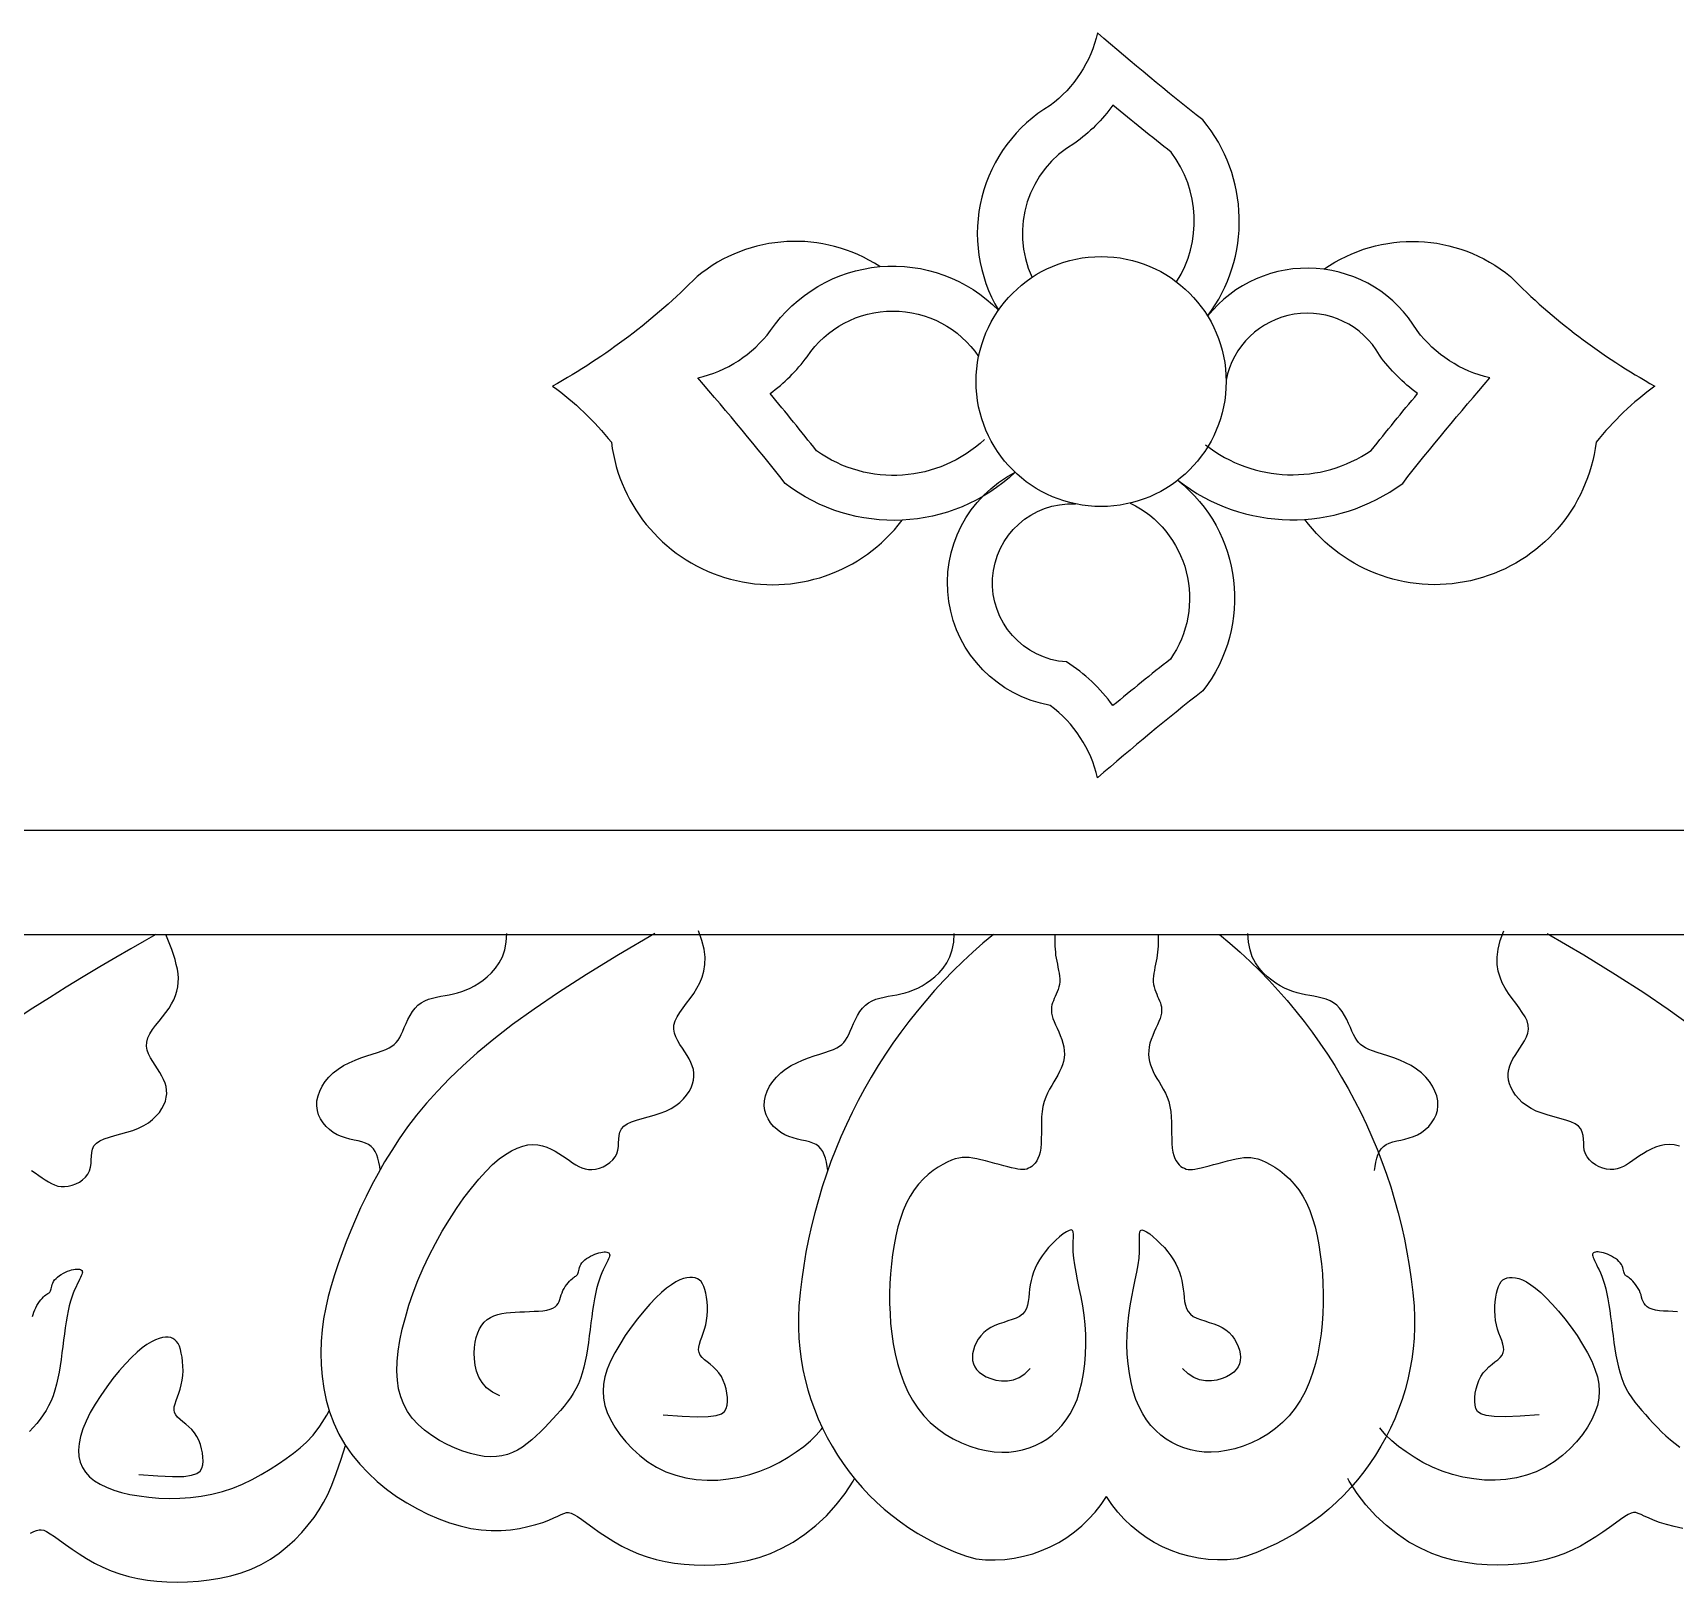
# Model space of a CAD drawing. Extents: x 1546 to 2300, y 2585 to 3453.
# Drawn here: x 1821.6 to 1977.7, y 2771.5 to 2918.7 of the extents above; entities that cross this region are included whole.
import ezdxf

# ---------------------------------------------------------------- set-up
doc = ezdxf.new("R2010")
doc.units = 0
doc.header["$LTSCALE"] = 100
doc.header["$MEASUREMENT"] = 0
for name, color, linetype in [('3', 3, 'CONTINUOUS'), ('4', 4, 'CONTINUOUS'), ('7', 7, 'CONTINUOUS')]:
    doc.layers.add(name, color=color, linetype=linetype)

msp = doc.modelspace()

# ---------------------------------------------------------------- linework, layer by layer
at = {"layer": '3'}
for points in [[(1930.32, 2895.07, 0.31451), (1929.8, 2907.4, -0.006746), (1924.28, 2911.87, -0.079548), (1920.66, 2908.26, 0.390207), (1916.59, 2895.5)], [(1912.07, 2880.09, -0.356784), (1896.11, 2879.01, 0.006675), (1891.69, 2884.46, 0.077089), (1895.21, 2887.96, -0.531636), (1911.51, 2887.98, -0.473695)], [(1933.08, 2879.58, 0.326873), (1948.83, 2879.05, -0.006634), (1953.23, 2884.46, -0.079604), (1949.61, 2888.09, 0.696899), (1935.03, 2885.74, 0.531068)], [(1925.92, 2874.05, -0.460781), (1929.73, 2859.21, 0.006673), (1924.28, 2854.79, 0.0943), (1919.87, 2858.94, -0.992288), (1920.72, 2873.97, -0.762443)]]:
    msp.add_lwpolyline(points, format="xyb", dxfattribs=at)
for points in [[(1821.51, 2810.6), (1821.86, 2810.37), (1822.19, 2810.14), (1822.51, 2809.92), (1822.81, 2809.72), (1823.11, 2809.53), (1823.41, 2809.36), (1823.7, 2809.23), (1824.01, 2809.13), (1824.32, 2809.08), (1824.65, 2809.07), (1825, 2809.11), (1825.35, 2809.2), (1825.71, 2809.34), (1826.05, 2809.51), (1826.36, 2809.73), (1826.63, 2809.98), (1826.86, 2810.27), (1827.02, 2810.58), (1827.12, 2810.91), (1827.17, 2811.26), (1827.18, 2811.61), (1827.2, 2811.97), (1827.23, 2812.31), (1827.31, 2812.64), (1827.44, 2812.94), (1827.67, 2813.2), (1827.99, 2813.42), (1828.41, 2813.61), (1828.9, 2813.78), (1829.43, 2813.93), (1830, 2814.08), (1830.57, 2814.24), (1831.14, 2814.42), (1831.68, 2814.62), (1832.17, 2814.87), (1832.61, 2815.15), (1833.01, 2815.46), (1833.35, 2815.79), (1833.65, 2816.13), (1833.89, 2816.49), (1834.08, 2816.85), (1834.22, 2817.21), (1834.31, 2817.56), (1834.35, 2817.9), (1834.34, 2818.24), (1834.29, 2818.58), (1834.19, 2818.91), (1834.06, 2819.25), (1833.9, 2819.58), (1833.7, 2819.92), (1833.48, 2820.26), (1833.25, 2820.61), (1833.02, 2820.96), (1832.8, 2821.31), (1832.63, 2821.68), (1832.5, 2822.05), (1832.43, 2822.42), (1832.45, 2822.81), (1832.56, 2823.2), (1832.75, 2823.59), (1833, 2824), (1833.3, 2824.4), (1833.62, 2824.81), (1833.95, 2825.22), (1834.27, 2825.63), (1834.57, 2826.04), (1834.82, 2826.44), (1835.03, 2826.84), (1835.19, 2827.24), (1835.32, 2827.64), (1835.4, 2828.05), (1835.45, 2828.46), (1835.46, 2828.88), (1835.43, 2829.31), (1835.36, 2829.75), (1835.26, 2830.2), (1835.14, 2830.66), (1834.99, 2831.13), (1834.83, 2831.61), (1834.65, 2832.09), (1834.46, 2832.57), (1834.27, 2833.05)], [(1854.63, 2810.67), (1854.59, 2811), (1854.52, 2811.4), (1854.43, 2811.77), (1854.31, 2812.1), (1854.17, 2812.4), (1853.99, 2812.66), (1853.78, 2812.88), (1853.53, 2813.06), (1853.23, 2813.2), (1852.9, 2813.32), (1852.54, 2813.41), (1852.15, 2813.5), (1851.76, 2813.59), (1851.35, 2813.7), (1850.95, 2813.84), (1850.55, 2814.01), (1850.17, 2814.22), (1849.82, 2814.49), (1849.5, 2814.79), (1849.21, 2815.13), (1848.97, 2815.5), (1848.79, 2815.9), (1848.67, 2816.32), (1848.61, 2816.76), (1848.63, 2817.22), (1848.73, 2817.69), (1848.89, 2818.16), (1849.13, 2818.62), (1849.42, 2819.07), (1849.77, 2819.49), (1850.18, 2819.89), (1850.64, 2820.25), (1851.15, 2820.57), (1851.69, 2820.85), (1852.25, 2821.09), (1852.81, 2821.31), (1853.37, 2821.5), (1853.89, 2821.67), (1854.38, 2821.83), (1854.82, 2821.97), (1855.19, 2822.12), (1855.5, 2822.26), (1855.76, 2822.42), (1855.98, 2822.59), (1856.17, 2822.78), (1856.34, 2822.99), (1856.49, 2823.24), (1856.63, 2823.52), (1856.78, 2823.85), (1856.93, 2824.21), (1857.1, 2824.59), (1857.28, 2824.97), (1857.48, 2825.35), (1857.7, 2825.71), (1857.95, 2826.04), (1858.23, 2826.32), (1858.53, 2826.55), (1858.87, 2826.74), (1859.22, 2826.88), (1859.6, 2827), (1859.99, 2827.09), (1860.39, 2827.16), (1860.8, 2827.24), (1861.2, 2827.31), (1861.6, 2827.4), (1862, 2827.5), (1862.4, 2827.63), (1862.8, 2827.78), (1863.2, 2827.95), (1863.6, 2828.16), (1864, 2828.41), (1864.41, 2828.69), (1864.82, 2829.02), (1865.23, 2829.4), (1865.61, 2829.84), (1865.96, 2830.34), (1866.25, 2830.92), (1866.48, 2831.57), (1866.62, 2832.3), (1866.68, 2833.13)], [(1866.01, 2789.2), (1865.31, 2789.54), (1864.75, 2789.96), (1864.33, 2790.44), (1864.01, 2790.97), (1863.79, 2791.53), (1863.66, 2792.11), (1863.59, 2792.69), (1863.58, 2793.25), (1863.6, 2793.78), (1863.67, 2794.28), (1863.77, 2794.74), (1863.91, 2795.17), (1864.08, 2795.55), (1864.29, 2795.89), (1864.53, 2796.19), (1864.8, 2796.44), (1865.11, 2796.64), (1865.45, 2796.8), (1865.81, 2796.92), (1866.19, 2797.01), (1866.6, 2797.08), (1867.02, 2797.12), (1867.46, 2797.15), (1867.91, 2797.17), (1868.36, 2797.18), (1868.82, 2797.2), (1869.26, 2797.22), (1869.69, 2797.24), (1870.09, 2797.28), (1870.46, 2797.34), (1870.78, 2797.41), (1871.05, 2797.51), (1871.27, 2797.64), (1871.43, 2797.79), (1871.55, 2797.96), (1871.65, 2798.15), (1871.72, 2798.35), (1871.78, 2798.56), (1871.84, 2798.77), (1871.92, 2798.98), (1872.01, 2799.19), (1872.11, 2799.39), (1872.23, 2799.58), (1872.36, 2799.76), (1872.49, 2799.92), (1872.62, 2800.07), (1872.75, 2800.2), (1872.87, 2800.31), (1872.97, 2800.4), (1873.07, 2800.47), (1873.15, 2800.52), (1873.23, 2800.57), (1873.29, 2800.61), (1873.34, 2800.66), (1873.39, 2800.71), (1873.43, 2800.79), (1873.45, 2800.88), (1873.48, 2800.98), (1873.51, 2801.11), (1873.54, 2801.24), (1873.58, 2801.38), (1873.64, 2801.53), (1873.71, 2801.67), (1873.81, 2801.82), (1873.94, 2801.96), (1874.09, 2802.1), (1874.26, 2802.23), (1874.44, 2802.35), (1874.64, 2802.46), (1874.84, 2802.56), (1875.04, 2802.65), (1875.24, 2802.72), (1875.43, 2802.78), (1875.61, 2802.82), (1875.77, 2802.85), (1875.93, 2802.86), (1876.06, 2802.86), (1876.18, 2802.84), (1876.28, 2802.81), (1876.36, 2802.77), (1876.41, 2802.71), (1876.44, 2802.64), (1876.45, 2802.56), (1876.43, 2802.46), (1876.4, 2802.34), (1876.34, 2802.2), (1876.27, 2802.05), (1876.18, 2801.86), (1876.08, 2801.66), (1875.96, 2801.42), (1875.84, 2801.16), (1875.7, 2800.87), (1875.57, 2800.55), (1875.44, 2800.19), (1875.31, 2799.8), (1875.19, 2799.37), (1875.09, 2798.89), (1874.99, 2798.39), (1874.9, 2797.85), (1874.82, 2797.29), (1874.74, 2796.71), (1874.66, 2796.11), (1874.58, 2795.5), (1874.5, 2794.89), (1874.42, 2794.27), (1874.33, 2793.66), (1874.23, 2793.06), (1874.12, 2792.48), (1873.99, 2791.9), (1873.84, 2791.35), (1873.67, 2790.82), (1873.47, 2790.32), (1873.24, 2789.85), (1872.99, 2789.41), (1872.72, 2788.99), (1872.42, 2788.58), (1872.11, 2788.19), (1871.77, 2787.8), (1871.42, 2787.4), (1871.05, 2787.01), (1870.68, 2786.6), (1870.29, 2786.18), (1869.88, 2785.77), (1869.47, 2785.38), (1869.04, 2784.99), (1868.61, 2784.64), (1868.16, 2784.32), (1867.69, 2784.03), (1867.22, 2783.8), (1866.73, 2783.62), (1866.21, 2783.49), (1865.68, 2783.41), (1865.11, 2783.39), (1864.52, 2783.43), (1863.88, 2783.53), (1863.21, 2783.69), (1862.49, 2783.92), (1861.75, 2784.2), (1861, 2784.55), (1860.26, 2784.95), (1859.54, 2785.4), (1858.86, 2785.91), (1858.24, 2786.46), (1857.69, 2787.05), (1857.24, 2787.68), (1856.87, 2788.36), (1856.59, 2789.08), (1856.39, 2789.85), (1856.27, 2790.66), (1856.23, 2791.53), (1856.26, 2792.45), (1856.36, 2793.42), (1856.52, 2794.45), (1856.74, 2795.53), (1857.03, 2796.64), (1857.37, 2797.79), (1857.77, 2798.96), (1858.22, 2800.14), (1858.73, 2801.33), (1859.29, 2802.51), (1859.89, 2803.68), (1860.53, 2804.83), (1861.21, 2805.94), (1861.9, 2807), (1862.6, 2808), (1863.31, 2808.93), (1864, 2809.77), (1864.67, 2810.52), (1865.32, 2811.16), (1865.95, 2811.7), (1866.54, 2812.14), (1867.11, 2812.48), (1867.66, 2812.74), (1868.18, 2812.92), (1868.68, 2813.03), (1869.16, 2813.06), (1869.62, 2813.03), (1870.06, 2812.94), (1870.48, 2812.81), (1870.88, 2812.64), (1871.26, 2812.44), (1871.63, 2812.22), (1871.97, 2812), (1872.3, 2811.77), (1872.62, 2811.55), (1872.93, 2811.34), (1873.22, 2811.15), (1873.52, 2810.99), (1873.81, 2810.85), (1874.12, 2810.76), (1874.43, 2810.7), (1874.76, 2810.69), (1875.11, 2810.73), (1875.47, 2810.82), (1875.82, 2810.96), (1876.16, 2811.14), (1876.47, 2811.35), (1876.74, 2811.61), (1876.97, 2811.89), (1877.13, 2812.2), (1877.23, 2812.53), (1877.28, 2812.88), (1877.3, 2813.24), (1877.31, 2813.59), (1877.34, 2813.94), (1877.42, 2814.26), (1877.56, 2814.56), (1877.78, 2814.83), (1878.11, 2815.05), (1878.52, 2815.24), (1879.01, 2815.4), (1879.54, 2815.55), (1880.11, 2815.7), (1880.68, 2815.86), (1881.25, 2816.04), (1881.79, 2816.25), (1882.28, 2816.49), (1882.73, 2816.77), (1883.12, 2817.08), (1883.46, 2817.41), (1883.76, 2817.76), (1884, 2818.11), (1884.19, 2818.47), (1884.33, 2818.83), (1884.42, 2819.18), (1884.46, 2819.53), (1884.45, 2819.87), (1884.4, 2820.2), (1884.3, 2820.54), (1884.17, 2820.87), (1884.01, 2821.21), (1883.81, 2821.54), (1883.59, 2821.88), (1883.36, 2822.23), (1883.13, 2822.58), (1882.91, 2822.94), (1882.74, 2823.3), (1882.61, 2823.67), (1882.55, 2824.04), (1882.56, 2824.43), (1882.67, 2824.82), (1882.87, 2825.22), (1883.12, 2825.63), (1883.42, 2826.06), (1883.75, 2826.5), (1884.09, 2826.95), (1884.43, 2827.43), (1884.74, 2827.92), (1885.02, 2828.43), (1885.25, 2828.97), (1885.41, 2829.55), (1885.5, 2830.18), (1885.51, 2830.87), (1885.42, 2831.63), (1885.22, 2832.46), (1884.89, 2833.39)], [(1897.17, 2810.6), (1897.12, 2811), (1897.05, 2811.4), (1896.96, 2811.77), (1896.84, 2812.1), (1896.7, 2812.4), (1896.52, 2812.66), (1896.31, 2812.88), (1896.06, 2813.06), (1895.76, 2813.2), (1895.43, 2813.32), (1895.07, 2813.41), (1894.68, 2813.5), (1894.29, 2813.59), (1893.88, 2813.7), (1893.48, 2813.84), (1893.08, 2814.01), (1892.7, 2814.22), (1892.35, 2814.49), (1892.03, 2814.79), (1891.74, 2815.13), (1891.5, 2815.5), (1891.32, 2815.9), (1891.2, 2816.32), (1891.14, 2816.76), (1891.16, 2817.22), (1891.26, 2817.69), (1891.42, 2818.16), (1891.65, 2818.62), (1891.95, 2819.07), (1892.3, 2819.49), (1892.71, 2819.89), (1893.17, 2820.25), (1893.68, 2820.57), (1894.22, 2820.85), (1894.78, 2821.09), (1895.34, 2821.31), (1895.89, 2821.5), (1896.42, 2821.67), (1896.91, 2821.83), (1897.35, 2821.97), (1897.72, 2822.12), (1898.03, 2822.26), (1898.29, 2822.42), (1898.51, 2822.59), (1898.7, 2822.78), (1898.87, 2822.99), (1899.02, 2823.24), (1899.16, 2823.52), (1899.31, 2823.85), (1899.46, 2824.21), (1899.63, 2824.59), (1899.81, 2824.97), (1900.01, 2825.35), (1900.23, 2825.71), (1900.48, 2826.04), (1900.76, 2826.32), (1901.06, 2826.55), (1901.4, 2826.74), (1901.75, 2826.88), (1902.13, 2827), (1902.52, 2827.09), (1902.92, 2827.16), (1903.32, 2827.24), (1903.73, 2827.31), (1904.13, 2827.4), (1904.53, 2827.5), (1904.93, 2827.63), (1905.33, 2827.78), (1905.73, 2827.95), (1906.13, 2828.16), (1906.53, 2828.41), (1906.94, 2828.69), (1907.35, 2829.02), (1907.76, 2829.4), (1908.14, 2829.84), (1908.49, 2830.34), (1908.78, 2830.92), (1909.01, 2831.57), (1909.15, 2832.3), (1909.2, 2833.13)], [(1918.74, 2833.05), (1918.74, 2832.78), (1918.75, 2832.5), (1918.75, 2832.22), (1918.76, 2831.94), (1918.78, 2831.65), (1918.8, 2831.37), (1918.83, 2831.08), (1918.87, 2830.79), (1918.93, 2830.5), (1918.99, 2830.21), (1919.05, 2829.92), (1919.11, 2829.63), (1919.16, 2829.35), (1919.2, 2829.08), (1919.22, 2828.81), (1919.22, 2828.55), (1919.19, 2828.29), (1919.14, 2828.05), (1919.07, 2827.81), (1918.98, 2827.58), (1918.89, 2827.36), (1918.79, 2827.14), (1918.7, 2826.94), (1918.62, 2826.74), (1918.54, 2826.55), (1918.48, 2826.36), (1918.44, 2826.17), (1918.42, 2825.98), (1918.42, 2825.78), (1918.44, 2825.56), (1918.49, 2825.32), (1918.57, 2825.06), (1918.68, 2824.77), (1918.82, 2824.46), (1918.97, 2824.13), (1919.12, 2823.78), (1919.27, 2823.43), (1919.41, 2823.07), (1919.52, 2822.7), (1919.61, 2822.35), (1919.65, 2821.99), (1919.66, 2821.65), (1919.63, 2821.31), (1919.57, 2820.98), (1919.48, 2820.65), (1919.36, 2820.32), (1919.21, 2820), (1919.05, 2819.68), (1918.86, 2819.35), (1918.66, 2819.02), (1918.46, 2818.69), (1918.25, 2818.34), (1918.06, 2817.97), (1917.89, 2817.57), (1917.74, 2817.16), (1917.62, 2816.7), (1917.55, 2816.22), (1917.5, 2815.71), (1917.48, 2815.19), (1917.47, 2814.66), (1917.47, 2814.14), (1917.46, 2813.64), (1917.44, 2813.17), (1917.41, 2812.74), (1917.35, 2812.36), (1917.26, 2812.04), (1917.15, 2811.75), (1917.03, 2811.51), (1916.89, 2811.31), (1916.74, 2811.14), (1916.58, 2811), (1916.42, 2810.89), (1916.25, 2810.81), (1916.09, 2810.74), (1915.91, 2810.71), (1915.71, 2810.69), (1915.49, 2810.7), (1915.25, 2810.73), (1914.97, 2810.78), (1914.65, 2810.85), (1914.29, 2810.94), (1913.89, 2811.04), (1913.47, 2811.16), (1913.04, 2811.28), (1912.6, 2811.4), (1912.16, 2811.51), (1911.73, 2811.62), (1911.33, 2811.71), (1910.96, 2811.78), (1910.61, 2811.83), (1910.27, 2811.84), (1909.95, 2811.83), (1909.62, 2811.79), (1909.28, 2811.7), (1908.92, 2811.58), (1908.53, 2811.41), (1908.11, 2811.19), (1907.66, 2810.92), (1907.2, 2810.6), (1906.73, 2810.23), (1906.26, 2809.8), (1905.81, 2809.32), (1905.39, 2808.78), (1904.99, 2808.18), (1904.64, 2807.52), (1904.34, 2806.81), (1904.07, 2806.04), (1903.83, 2805.24), (1903.64, 2804.4), (1903.47, 2803.53), (1903.34, 2802.63), (1903.23, 2801.72), (1903.14, 2800.79), (1903.08, 2799.86), (1903.05, 2798.91), (1903.05, 2797.96), (1903.09, 2797.01), (1903.15, 2796.05), (1903.26, 2795.09), (1903.4, 2794.14), (1903.58, 2793.19), (1903.81, 2792.25), (1904.08, 2791.33), (1904.41, 2790.44), (1904.79, 2789.58), (1905.22, 2788.77), (1905.72, 2788), (1906.29, 2787.29), (1906.92, 2786.65), (1907.6, 2786.07), (1908.34, 2785.55), (1909.1, 2785.1), (1909.88, 2784.72), (1910.68, 2784.4), (1911.46, 2784.16), (1912.24, 2783.98), (1912.98, 2783.86), (1913.7, 2783.82), (1914.39, 2783.84), (1915.05, 2783.91), (1915.69, 2784.04), (1916.3, 2784.23), (1916.89, 2784.47), (1917.45, 2784.75), (1917.99, 2785.08), (1918.5, 2785.46), (1918.98, 2785.88), (1919.43, 2786.36), (1919.84, 2786.89), (1920.22, 2787.48), (1920.56, 2788.13), (1920.86, 2788.84), (1921.11, 2789.62), (1921.32, 2790.44), (1921.48, 2791.31), (1921.6, 2792.22), (1921.68, 2793.14), (1921.71, 2794.08), (1921.69, 2795.02), (1921.63, 2795.95), (1921.53, 2796.86), (1921.4, 2797.74), (1921.24, 2798.6), (1921.08, 2799.42), (1920.91, 2800.2), (1920.77, 2800.94), (1920.64, 2801.64), (1920.56, 2802.28), (1920.51, 2802.86), (1920.5, 2803.39), (1920.51, 2803.84), (1920.52, 2804.23), (1920.52, 2804.53), (1920.49, 2804.76), (1920.42, 2804.9), (1920.3, 2804.95), (1920.1, 2804.9), (1919.85, 2804.77), (1919.55, 2804.57), (1919.21, 2804.3), (1918.86, 2803.99), (1918.51, 2803.64), (1918.16, 2803.27), (1917.84, 2802.88), (1917.55, 2802.49), (1917.3, 2802.11), (1917.07, 2801.72), (1916.89, 2801.33), (1916.73, 2800.93), (1916.6, 2800.54), (1916.49, 2800.14), (1916.42, 2799.74), (1916.36, 2799.33), (1916.32, 2798.93), (1916.28, 2798.54), (1916.23, 2798.16), (1916.15, 2797.8), (1916.05, 2797.48), (1915.89, 2797.19), (1915.68, 2796.94), (1915.41, 2796.73), (1915.08, 2796.57), (1914.71, 2796.43), (1914.3, 2796.3), (1913.89, 2796.17), (1913.47, 2796.04), (1913.05, 2795.88), (1912.67, 2795.69), (1912.31, 2795.46), (1912, 2795.19), (1911.72, 2794.89), (1911.48, 2794.57), (1911.28, 2794.23), (1911.13, 2793.88), (1911.01, 2793.54), (1910.94, 2793.19), (1910.92, 2792.86), (1910.94, 2792.54), (1911.01, 2792.24), (1911.14, 2791.95), (1911.32, 2791.68), (1911.56, 2791.43), (1911.87, 2791.2), (1912.24, 2791), (1912.67, 2790.82), (1913.16, 2790.68), (1913.69, 2790.6), (1914.25, 2790.61), (1914.81, 2790.71), (1915.37, 2790.92), (1915.91, 2791.27), (1916.42, 2791.77)], [(1928.57, 2833.05), (1928.57, 2832.78), (1928.57, 2832.5), (1928.57, 2832.22), (1928.56, 2831.94), (1928.54, 2831.65), (1928.52, 2831.37), (1928.49, 2831.08), (1928.44, 2830.79), (1928.39, 2830.5), (1928.33, 2830.21), (1928.27, 2829.92), (1928.21, 2829.63), (1928.15, 2829.35), (1928.12, 2829.08), (1928.1, 2828.81), (1928.1, 2828.55), (1928.13, 2828.29), (1928.18, 2828.05), (1928.25, 2827.81), (1928.34, 2827.58), (1928.43, 2827.36), (1928.52, 2827.14), (1928.62, 2826.94), (1928.7, 2826.74), (1928.78, 2826.55), (1928.84, 2826.36), (1928.88, 2826.17), (1928.9, 2825.98), (1928.9, 2825.78), (1928.88, 2825.56), (1928.83, 2825.32), (1928.75, 2825.06), (1928.63, 2824.77), (1928.5, 2824.46), (1928.35, 2824.13), (1928.2, 2823.78), (1928.05, 2823.43), (1927.91, 2823.07), (1927.79, 2822.7), (1927.71, 2822.35), (1927.67, 2821.99), (1927.66, 2821.65), (1927.69, 2821.31), (1927.75, 2820.98), (1927.84, 2820.65), (1927.96, 2820.32), (1928.1, 2820), (1928.27, 2819.68), (1928.46, 2819.35), (1928.66, 2819.02), (1928.86, 2818.69), (1929.06, 2818.34), (1929.26, 2817.97), (1929.43, 2817.57), (1929.58, 2817.16), (1929.69, 2816.7), (1929.77, 2816.22), (1929.82, 2815.71), (1929.84, 2815.19), (1929.85, 2814.66), (1929.85, 2814.14), (1929.86, 2813.64), (1929.87, 2813.17), (1929.91, 2812.74), (1929.97, 2812.36), (1930.06, 2812.04), (1930.17, 2811.75), (1930.29, 2811.51), (1930.43, 2811.31), (1930.58, 2811.14), (1930.74, 2811), (1930.9, 2810.89), (1931.06, 2810.81), (1931.23, 2810.74), (1931.41, 2810.71), (1931.61, 2810.69), (1931.82, 2810.7), (1932.07, 2810.73), (1932.35, 2810.78), (1932.67, 2810.85), (1933.03, 2810.94), (1933.42, 2811.04), (1933.84, 2811.16), (1934.28, 2811.28), (1934.72, 2811.4), (1935.16, 2811.51), (1935.58, 2811.62), (1935.99, 2811.71), (1936.36, 2811.78), (1936.71, 2811.83), (1937.04, 2811.84), (1937.37, 2811.83), (1937.7, 2811.79), (1938.04, 2811.7), (1938.4, 2811.58), (1938.79, 2811.41), (1939.21, 2811.19), (1939.66, 2810.92), (1940.12, 2810.6), (1940.59, 2810.23), (1941.05, 2809.8), (1941.51, 2809.32), (1941.93, 2808.78), (1942.32, 2808.18), (1942.67, 2807.52), (1942.98, 2806.81), (1943.25, 2806.04), (1943.48, 2805.24), (1943.68, 2804.4), (1943.85, 2803.53), (1943.98, 2802.63), (1944.09, 2801.72), (1944.18, 2800.79), (1944.23, 2799.86), (1944.26, 2798.91), (1944.26, 2797.96), (1944.23, 2797.01), (1944.16, 2796.05), (1944.06, 2795.09), (1943.92, 2794.14), (1943.74, 2793.19), (1943.51, 2792.25), (1943.24, 2791.33), (1942.91, 2790.44), (1942.53, 2789.58), (1942.09, 2788.77), (1941.6, 2788), (1941.03, 2787.29), (1940.4, 2786.65), (1939.71, 2786.07), (1938.98, 2785.55), (1938.22, 2785.1), (1937.43, 2784.72), (1936.64, 2784.4), (1935.85, 2784.16), (1935.08, 2783.98), (1934.34, 2783.86), (1933.62, 2783.82), (1932.93, 2783.84), (1932.26, 2783.91), (1931.63, 2784.04), (1931.01, 2784.23), (1930.43, 2784.47), (1929.87, 2784.75), (1929.33, 2785.08), (1928.82, 2785.46), (1928.34, 2785.88), (1927.89, 2786.36), (1927.47, 2786.89), (1927.1, 2787.48), (1926.76, 2788.13), (1926.46, 2788.84), (1926.21, 2789.62), (1926, 2790.44), (1925.84, 2791.31), (1925.72, 2792.22), (1925.64, 2793.14), (1925.61, 2794.08), (1925.63, 2795.02), (1925.68, 2795.95), (1925.79, 2796.86), (1925.92, 2797.74), (1926.08, 2798.6), (1926.24, 2799.42), (1926.4, 2800.2), (1926.55, 2800.94), (1926.68, 2801.64), (1926.76, 2802.28), (1926.81, 2802.86), (1926.81, 2803.39), (1926.81, 2803.84), (1926.79, 2804.23), (1926.8, 2804.53), (1926.82, 2804.76), (1926.89, 2804.9), (1927.02, 2804.95), (1927.22, 2804.9), (1927.47, 2804.77), (1927.77, 2804.57), (1928.1, 2804.3), (1928.45, 2803.99), (1928.81, 2803.64), (1929.16, 2803.27), (1929.48, 2802.88), (1929.77, 2802.49), (1930.02, 2802.11), (1930.24, 2801.72), (1930.43, 2801.33), (1930.59, 2800.93), (1930.72, 2800.54), (1930.82, 2800.14), (1930.9, 2799.74), (1930.96, 2799.33), (1931, 2798.93), (1931.04, 2798.54), (1931.09, 2798.16), (1931.16, 2797.8), (1931.27, 2797.48), (1931.42, 2797.19), (1931.63, 2796.94), (1931.91, 2796.73), (1932.24, 2796.57), (1932.61, 2796.43), (1933.01, 2796.3), (1933.43, 2796.17), (1933.85, 2796.04), (1934.26, 2795.88), (1934.65, 2795.69), (1935, 2795.46), (1935.32, 2795.19), (1935.6, 2794.89), (1935.84, 2794.57), (1936.03, 2794.23), (1936.19, 2793.88), (1936.3, 2793.54), (1936.38, 2793.19), (1936.4, 2792.86), (1936.38, 2792.54), (1936.31, 2792.24), (1936.18, 2791.95), (1936, 2791.68), (1935.76, 2791.43), (1935.45, 2791.2), (1935.08, 2791), (1934.65, 2790.82), (1934.16, 2790.68), (1933.63, 2790.6), (1933.07, 2790.61), (1932.51, 2790.71), (1931.95, 2790.92), (1931.41, 2791.27), (1930.9, 2791.77)], [(1949.13, 2810.6), (1949.18, 2811), (1949.25, 2811.4), (1949.34, 2811.77), (1949.46, 2812.1), (1949.6, 2812.4), (1949.78, 2812.66), (1949.99, 2812.88), (1950.25, 2813.06), (1950.54, 2813.2), (1950.87, 2813.32), (1951.24, 2813.41), (1951.62, 2813.5), (1952.02, 2813.59), (1952.42, 2813.7), (1952.83, 2813.84), (1953.22, 2814.01), (1953.6, 2814.22), (1953.95, 2814.49), (1954.28, 2814.79), (1954.56, 2815.13), (1954.8, 2815.5), (1954.98, 2815.9), (1955.11, 2816.32), (1955.16, 2816.76), (1955.14, 2817.22), (1955.04, 2817.69), (1954.88, 2818.16), (1954.65, 2818.62), (1954.35, 2819.07), (1954, 2819.49), (1953.59, 2819.89), (1953.13, 2820.25), (1952.63, 2820.57), (1952.09, 2820.85), (1951.53, 2821.09), (1950.96, 2821.31), (1950.41, 2821.5), (1949.88, 2821.67), (1949.39, 2821.83), (1948.95, 2821.97), (1948.58, 2822.12), (1948.27, 2822.26), (1948.01, 2822.42), (1947.79, 2822.59), (1947.6, 2822.78), (1947.44, 2822.99), (1947.29, 2823.24), (1947.14, 2823.52), (1946.99, 2823.85), (1946.84, 2824.21), (1946.67, 2824.59), (1946.49, 2824.97), (1946.29, 2825.35), (1946.07, 2825.71), (1945.82, 2826.04), (1945.55, 2826.32), (1945.24, 2826.55), (1944.91, 2826.74), (1944.55, 2826.88), (1944.17, 2827), (1943.78, 2827.09), (1943.38, 2827.16), (1942.98, 2827.24), (1942.57, 2827.31), (1942.17, 2827.4), (1941.77, 2827.5), (1941.37, 2827.63), (1940.97, 2827.78), (1940.58, 2827.95), (1940.17, 2828.16), (1939.77, 2828.41), (1939.36, 2828.69), (1938.95, 2829.02), (1938.54, 2829.4), (1938.16, 2829.84), (1937.82, 2830.34), (1937.52, 2830.92), (1937.3, 2831.57), (1937.15, 2832.3), (1937.1, 2833.13)], [(1978.12, 2812.92), (1977.62, 2813.03), (1977.14, 2813.06), (1976.69, 2813.03), (1976.25, 2812.94), (1975.83, 2812.81), (1975.43, 2812.64), (1975.04, 2812.44), (1974.68, 2812.22), (1974.33, 2812), (1974, 2811.77), (1973.68, 2811.55), (1973.38, 2811.34), (1973.08, 2811.15), (1972.79, 2810.99), (1972.49, 2810.85), (1972.18, 2810.76), (1971.87, 2810.7), (1971.54, 2810.69), (1971.19, 2810.73), (1970.84, 2810.82), (1970.48, 2810.96), (1970.14, 2811.14), (1969.83, 2811.35), (1969.56, 2811.61), (1969.33, 2811.89), (1969.17, 2812.2), (1969.07, 2812.53), (1969.03, 2812.88), (1969.01, 2813.24), (1968.99, 2813.59), (1968.96, 2813.94), (1968.88, 2814.26), (1968.75, 2814.56), (1968.52, 2814.83), (1968.2, 2815.05), (1967.78, 2815.24), (1967.3, 2815.4), (1966.76, 2815.55), (1966.2, 2815.7), (1965.62, 2815.86), (1965.05, 2816.04), (1964.51, 2816.25), (1964.02, 2816.49), (1963.58, 2816.77), (1963.18, 2817.08), (1962.84, 2817.41), (1962.54, 2817.76), (1962.3, 2818.11), (1962.11, 2818.47), (1961.97, 2818.83), (1961.88, 2819.18), (1961.85, 2819.53), (1961.85, 2819.87), (1961.91, 2820.2), (1962, 2820.54), (1962.13, 2820.87), (1962.29, 2821.21), (1962.49, 2821.54), (1962.71, 2821.88), (1962.94, 2822.23), (1963.18, 2822.58), (1963.39, 2822.94), (1963.57, 2823.3), (1963.69, 2823.67), (1963.76, 2824.04), (1963.74, 2824.43), (1963.63, 2824.82), (1963.44, 2825.22), (1963.18, 2825.63), (1962.88, 2826.06), (1962.55, 2826.5), (1962.21, 2826.95), (1961.88, 2827.43), (1961.56, 2827.92), (1961.28, 2828.43), (1961.06, 2828.97), (1960.89, 2829.55), (1960.8, 2830.18), (1960.79, 2830.87), (1960.89, 2831.63), (1961.09, 2832.46), (1961.41, 2833.39)], [(1977.94, 2797.18), (1977.48, 2797.2), (1977.04, 2797.22), (1976.61, 2797.24), (1976.21, 2797.28), (1975.84, 2797.34), (1975.52, 2797.41), (1975.25, 2797.51), (1975.03, 2797.64), (1974.87, 2797.79), (1974.75, 2797.96), (1974.65, 2798.15), (1974.58, 2798.35), (1974.52, 2798.56), (1974.46, 2798.77), (1974.39, 2798.98), (1974.3, 2799.19), (1974.19, 2799.39), (1974.07, 2799.58), (1973.94, 2799.76), (1973.81, 2799.92), (1973.68, 2800.07), (1973.56, 2800.2), (1973.44, 2800.31), (1973.33, 2800.4), (1973.23, 2800.47), (1973.15, 2800.52), (1973.08, 2800.57), (1973.01, 2800.61), (1972.96, 2800.66), (1972.91, 2800.71), (1972.88, 2800.79), (1972.85, 2800.88), (1972.82, 2800.98), (1972.8, 2801.11), (1972.76, 2801.24), (1972.72, 2801.38), (1972.66, 2801.53), (1972.59, 2801.67), (1972.49, 2801.82), (1972.36, 2801.96), (1972.21, 2802.1), (1972.04, 2802.23), (1971.86, 2802.35), (1971.66, 2802.46), (1971.46, 2802.56), (1971.26, 2802.65), (1971.07, 2802.72), (1970.88, 2802.78), (1970.7, 2802.82), (1970.53, 2802.85), (1970.38, 2802.86), (1970.24, 2802.86), (1970.12, 2802.84), (1970.02, 2802.81), (1969.95, 2802.77), (1969.89, 2802.71), (1969.86, 2802.64), (1969.86, 2802.56), (1969.87, 2802.46), (1969.9, 2802.34), (1969.96, 2802.2), (1970.03, 2802.05), (1970.12, 2801.86), (1970.22, 2801.66), (1970.34, 2801.42), (1970.47, 2801.16), (1970.6, 2800.87), (1970.73, 2800.55), (1970.86, 2800.19), (1970.99, 2799.8), (1971.11, 2799.37), (1971.22, 2798.89), (1971.31, 2798.39), (1971.4, 2797.85), (1971.49, 2797.29), (1971.57, 2796.71), (1971.64, 2796.11), (1971.72, 2795.5), (1971.8, 2794.89), (1971.88, 2794.27), (1971.97, 2793.66), (1972.07, 2793.06), (1972.19, 2792.48), (1972.32, 2791.9), (1972.47, 2791.35), (1972.64, 2790.82), (1972.83, 2790.32), (1973.06, 2789.85), (1973.31, 2789.41), (1973.58, 2788.99), (1973.88, 2788.58), (1974.2, 2788.19), (1974.53, 2787.8), (1974.88, 2787.4), (1975.25, 2787.01), (1975.63, 2786.6), (1976.02, 2786.18), (1976.42, 2785.77), (1976.83, 2785.38), (1977.26, 2784.99), (1977.7, 2784.64), (1978.15, 2784.32)], [(1821.61, 2796.73), (1821.67, 2796.93), (1821.73, 2797.14), (1821.81, 2797.35), (1821.9, 2797.56), (1822, 2797.76), (1822.12, 2797.96), (1822.25, 2798.14), (1822.38, 2798.3), (1822.51, 2798.45), (1822.64, 2798.58), (1822.75, 2798.69), (1822.86, 2798.78), (1822.96, 2798.84), (1823.04, 2798.9), (1823.12, 2798.94), (1823.18, 2798.99), (1823.23, 2799.04), (1823.28, 2799.09), (1823.31, 2799.16), (1823.34, 2799.25), (1823.37, 2799.36), (1823.4, 2799.48), (1823.43, 2799.62), (1823.47, 2799.76), (1823.53, 2799.9), (1823.6, 2800.05), (1823.7, 2800.2), (1823.83, 2800.34), (1823.98, 2800.48), (1824.15, 2800.61), (1824.33, 2800.73), (1824.53, 2800.84), (1824.73, 2800.94), (1824.93, 2801.03), (1825.13, 2801.1), (1825.31, 2801.16), (1825.49, 2801.2), (1825.66, 2801.22), (1825.81, 2801.24), (1825.95, 2801.23), (1826.07, 2801.22), (1826.17, 2801.19), (1826.25, 2801.14), (1826.3, 2801.09), (1826.33, 2801.02), (1826.34, 2800.94), (1826.32, 2800.84), (1826.29, 2800.72), (1826.23, 2800.58), (1826.16, 2800.42), (1826.07, 2800.24), (1825.97, 2800.03), (1825.85, 2799.8), (1825.73, 2799.54), (1825.59, 2799.25), (1825.46, 2798.93), (1825.33, 2798.57), (1825.2, 2798.17), (1825.08, 2797.74), (1824.97, 2797.27), (1824.88, 2796.76), (1824.79, 2796.23), (1824.7, 2795.66), (1824.63, 2795.08), (1824.55, 2794.48), (1824.47, 2793.88), (1824.39, 2793.26), (1824.31, 2792.65), (1824.22, 2792.04), (1824.12, 2791.44), (1824, 2790.85), (1823.87, 2790.28), (1823.73, 2789.73), (1823.55, 2789.2), (1823.36, 2788.7), (1823.13, 2788.23), (1822.88, 2787.79), (1822.61, 2787.37), (1822.31, 2786.96), (1822, 2786.56), (1821.66, 2786.17), (1821.31, 2785.78)], [(1881.53, 2787.39), (1883.35, 2787.25), (1884.75, 2787.19), (1885.81, 2787.21), (1886.56, 2787.31), (1887.06, 2787.48), (1887.37, 2787.7), (1887.53, 2787.98), (1887.61, 2788.3), (1887.64, 2788.65), (1887.63, 2789.04), (1887.59, 2789.44), (1887.51, 2789.84), (1887.4, 2790.25), (1887.24, 2790.64), (1887.06, 2791.01), (1886.83, 2791.36), (1886.57, 2791.66), (1886.29, 2791.93), (1886, 2792.18), (1885.72, 2792.41), (1885.46, 2792.62), (1885.23, 2792.84), (1885.05, 2793.06), (1884.94, 2793.29), (1884.89, 2793.55), (1884.91, 2793.82), (1884.98, 2794.11), (1885.08, 2794.43), (1885.21, 2794.77), (1885.34, 2795.13), (1885.47, 2795.51), (1885.58, 2795.92), (1885.66, 2796.35), (1885.71, 2796.8), (1885.74, 2797.25), (1885.73, 2797.7), (1885.7, 2798.13), (1885.65, 2798.55), (1885.58, 2798.93), (1885.5, 2799.28), (1885.39, 2799.58), (1885.27, 2799.83), (1885.13, 2800.04), (1884.96, 2800.2), (1884.78, 2800.32), (1884.57, 2800.4), (1884.33, 2800.44), (1884.07, 2800.44), (1883.78, 2800.41), (1883.46, 2800.33), (1883.11, 2800.2), (1882.73, 2800.01), (1882.31, 2799.75), (1881.86, 2799.42), (1881.37, 2799.01), (1880.84, 2798.5), (1880.27, 2797.91), (1879.68, 2797.24), (1879.08, 2796.5), (1878.49, 2795.72), (1877.92, 2794.91), (1877.4, 2794.08), (1876.93, 2793.27), (1876.53, 2792.48), (1876.22, 2791.72), (1876, 2791), (1875.86, 2790.3), (1875.82, 2789.62), (1875.86, 2788.95), (1876, 2788.28), (1876.22, 2787.61), (1876.53, 2786.92), (1876.93, 2786.22), (1877.41, 2785.51), (1877.97, 2784.81), (1878.61, 2784.14), (1879.31, 2783.5), (1880.08, 2782.92), (1880.91, 2782.4), (1881.79, 2781.97), (1882.72, 2781.63), (1883.68, 2781.38), (1884.68, 2781.23), (1885.7, 2781.16), (1886.72, 2781.18), (1887.75, 2781.28), (1888.76, 2781.46), (1889.76, 2781.71), (1890.73, 2782.03), (1891.67, 2782.42), (1892.56, 2782.86), (1893.4, 2783.34), (1894.18, 2783.85), (1894.89, 2784.38), (1895.53, 2784.92), (1896.08, 2785.46), (1896.54, 2785.98), (1896.66, 2786.14)], [(1964.77, 2787.39), (1962.96, 2787.25), (1961.55, 2787.19), (1960.5, 2787.21), (1959.75, 2787.31), (1959.24, 2787.48), (1958.93, 2787.7), (1958.77, 2787.98), (1958.69, 2788.3), (1958.66, 2788.65), (1958.67, 2789.04), (1958.71, 2789.44), (1958.79, 2789.84), (1958.91, 2790.25), (1959.06, 2790.64), (1959.25, 2791.01), (1959.47, 2791.36), (1959.73, 2791.66), (1960.01, 2791.93), (1960.3, 2792.18), (1960.58, 2792.41), (1960.84, 2792.62), (1961.07, 2792.84), (1961.25, 2793.06), (1961.37, 2793.29), (1961.41, 2793.55), (1961.39, 2793.82), (1961.33, 2794.11), (1961.22, 2794.43), (1961.1, 2794.77), (1960.96, 2795.13), (1960.83, 2795.51), (1960.72, 2795.92), (1960.64, 2796.35), (1960.59, 2796.8), (1960.57, 2797.25), (1960.57, 2797.7), (1960.6, 2798.13), (1960.65, 2798.55), (1960.72, 2798.93), (1960.81, 2799.28), (1960.91, 2799.58), (1961.04, 2799.83), (1961.18, 2800.04), (1961.34, 2800.2), (1961.53, 2800.32), (1961.73, 2800.4), (1961.97, 2800.44), (1962.23, 2800.44), (1962.52, 2800.41), (1962.84, 2800.33), (1963.19, 2800.2), (1963.57, 2800.01), (1963.99, 2799.75), (1964.44, 2799.42), (1964.93, 2799.01), (1965.46, 2798.5), (1966.03, 2797.91), (1966.62, 2797.24), (1967.22, 2796.5), (1967.81, 2795.72), (1968.38, 2794.91), (1968.91, 2794.08), (1969.38, 2793.27), (1969.77, 2792.48), (1970.08, 2791.72), (1970.31, 2791), (1970.44, 2790.3), (1970.48, 2789.62), (1970.44, 2788.95), (1970.31, 2788.28), (1970.08, 2787.61), (1969.77, 2786.92), (1969.37, 2786.22), (1968.89, 2785.51), (1968.33, 2784.81), (1967.69, 2784.14), (1966.99, 2783.5), (1966.22, 2782.92), (1965.39, 2782.4), (1964.51, 2781.97), (1963.59, 2781.63), (1962.62, 2781.38), (1961.62, 2781.23), (1960.61, 2781.16), (1959.58, 2781.18), (1958.56, 2781.28), (1957.54, 2781.46), (1956.54, 2781.71), (1955.57, 2782.03), (1954.63, 2782.42), (1953.74, 2782.86), (1952.9, 2783.34), (1952.13, 2783.85), (1951.41, 2784.38), (1950.78, 2784.92), (1950.22, 2785.46), (1949.76, 2785.98), (1949.64, 2786.14)], [(1831.69, 2781.71), (1833.5, 2781.57), (1834.91, 2781.51), (1835.97, 2781.53), (1836.72, 2781.63), (1837.22, 2781.8), (1837.53, 2782.02), (1837.69, 2782.3), (1837.77, 2782.62), (1837.8, 2782.97), (1837.79, 2783.36), (1837.75, 2783.76), (1837.67, 2784.16), (1837.56, 2784.57), (1837.4, 2784.96), (1837.22, 2785.33), (1836.99, 2785.68), (1836.73, 2785.98), (1836.45, 2786.25), (1836.16, 2786.5), (1835.88, 2786.72), (1835.62, 2786.94), (1835.39, 2787.16), (1835.21, 2787.38), (1835.09, 2787.61), (1835.05, 2787.87), (1835.07, 2788.14), (1835.14, 2788.43), (1835.24, 2788.75), (1835.37, 2789.09), (1835.5, 2789.45), (1835.63, 2789.83), (1835.74, 2790.24), (1835.82, 2790.67), (1835.87, 2791.12), (1835.9, 2791.57), (1835.89, 2792.02), (1835.86, 2792.45), (1835.81, 2792.87), (1835.74, 2793.25), (1835.66, 2793.6), (1835.55, 2793.9), (1835.43, 2794.15), (1835.28, 2794.36), (1835.12, 2794.52), (1834.94, 2794.64), (1834.73, 2794.72), (1834.49, 2794.76), (1834.23, 2794.76), (1833.94, 2794.73), (1833.62, 2794.65), (1833.27, 2794.52), (1832.89, 2794.33), (1832.47, 2794.07), (1832.02, 2793.74), (1831.53, 2793.33), (1831, 2792.82), (1830.43, 2792.23), (1829.84, 2791.55), (1829.24, 2790.82), (1828.65, 2790.04), (1828.08, 2789.22), (1827.56, 2788.4), (1827.09, 2787.59), (1826.69, 2786.79), (1826.38, 2786.04), (1826.15, 2785.33), (1826.02, 2784.65), (1825.97, 2784.02), (1826.01, 2783.43), (1826.14, 2782.88), (1826.35, 2782.38), (1826.64, 2781.92), (1827.02, 2781.5), (1827.49, 2781.12), (1828.02, 2780.78), (1828.63, 2780.49), (1829.31, 2780.23), (1830.06, 2780.01), (1830.86, 2779.82), (1831.72, 2779.67), (1832.64, 2779.55), (1833.59, 2779.47), (1834.58, 2779.44), (1835.59, 2779.45), (1836.61, 2779.52), (1837.64, 2779.64), (1838.65, 2779.83), (1839.65, 2780.09), (1840.62, 2780.41), (1841.56, 2780.8), (1842.47, 2781.23), (1843.34, 2781.71), (1844.17, 2782.21), (1844.96, 2782.72), (1845.7, 2783.24), (1846.39, 2783.75), (1847.04, 2784.25), (1847.65, 2784.79), (1848.27, 2785.45), (1848.9, 2786.29), (1849.58, 2787.36), (1849.79, 2787.75)]]:
    msp.add_lwpolyline(points, dxfattribs=at)
at = {"layer": '4'}
for p, q in [((1645.64, 2842.97), (2200.66, 2842.97)), ((1645.64, 2833.05), (2200.66, 2833.05))]:
    msp.add_line(p, q, dxfattribs=at)
at = {"layer": '7'}
for points in [[(1933.27, 2891.82, 0.346657), (1932.83, 2910.46, -0.012574), (1922.81, 2918.74, -0.178413), (1918.31, 2911.84, 0.415149), (1913.4, 2892.38)], [(1902.11, 2896.52, 0.329029), (1884.75, 2895.57, -0.070926), (1871.02, 2885.16, -0.067867), (1876.61, 2879.82, 0.673578), (1904.24, 2872.42, 0.673578)], [(1944.33, 2896.27, -0.337491), (1962.05, 2895.57, 0.070926), (1975.78, 2885.16, 0.067867), (1970.19, 2879.82, -0.675842), (1942.5, 2872.5, -0.673578)], [(1914.99, 2876.97, -0.367807), (1893.11, 2875.92, 0.012574), (1884.82, 2885.94, 0.178413), (1891.73, 2890.44, -0.471434), (1913.4, 2892.38, -0.267004)], [(1930.44, 2876.22, 0.337964), (1951.81, 2875.92, -0.012574), (1960.1, 2885.94, -0.178413), (1953.19, 2890.44, 0.523688), (1933.27, 2891.82, 0.261329)], [(1930.44, 2876.22, -0.410161), (1932.83, 2856.21, 0.012574), (1922.81, 2847.92, 0.178413), (1918.31, 2854.82, -0.719874), (1914.99, 2876.97)], [(1912.91, 2833.05, 0.203733), (1894.43, 2797.71, 0.35046), (1911.24, 2773.68, 0.292981), (1923.66, 2779.63, 0.292981)], [(1934.4, 2833.05, -0.203733), (1952.89, 2797.71, -0.35046), (1936.07, 2773.68, -0.292981), (1923.66, 2779.63, -0.292981)]]:
    msp.add_lwpolyline(points, format="xyb", dxfattribs=at)
for points in [[(1833.32, 2833.05), (1832.21, 2832.41), (1830.94, 2831.67), (1829.52, 2830.84), (1828.01, 2829.95), (1826.42, 2829), (1824.81, 2828.02), (1823.2, 2827.03), (1821.63, 2826.04), (1820.14, 2825.06)], [(1880.75, 2833.13), (1877.29, 2831.09), (1874.25, 2829.22), (1871.58, 2827.51), (1869.26, 2825.94), (1867.22, 2824.47), (1865.44, 2823.1), (1863.87, 2821.8), (1862.48, 2820.55), (1861.21, 2819.34), (1860.07, 2818.16), (1859.03, 2817), (1858.09, 2815.86), (1857.23, 2814.74), (1856.45, 2813.62), (1855.73, 2812.52), (1855.06, 2811.42), (1854.44, 2810.33), (1853.85, 2809.23), (1853.3, 2808.14), (1852.78, 2807.05), (1852.29, 2805.96), (1851.84, 2804.89), (1851.41, 2803.82), (1851.01, 2802.77), (1850.63, 2801.72), (1850.29, 2800.69), (1849.97, 2799.65), (1849.7, 2798.62), (1849.46, 2797.58), (1849.26, 2796.52), (1849.12, 2795.46), (1849.03, 2794.37), (1848.99, 2793.26), (1849.02, 2792.14), (1849.11, 2791.01), (1849.27, 2789.88), (1849.51, 2788.76), (1849.82, 2787.65), (1850.22, 2786.58), (1850.71, 2785.54), (1851.29, 2784.55), (1851.95, 2783.6), (1852.69, 2782.7), (1853.49, 2781.85), (1854.35, 2781.05), (1855.25, 2780.31), (1856.2, 2779.62), (1857.17, 2779), (1858.17, 2778.43), (1859.18, 2777.93), (1860.2, 2777.49), (1861.22, 2777.12), (1862.23, 2776.82), (1863.24, 2776.59), (1864.23, 2776.44), (1865.19, 2776.37), (1866.13, 2776.38), (1867.03, 2776.45), (1867.89, 2776.58), (1868.68, 2776.75), (1869.42, 2776.94), (1870.08, 2777.16), (1870.66, 2777.37), (1871.14, 2777.58), (1871.53, 2777.76), (1871.84, 2777.9), (1872.1, 2778.01), (1872.33, 2778.08), (1872.54, 2778.08), (1872.78, 2778.03), (1873.05, 2777.91), (1873.38, 2777.7), (1873.8, 2777.42), (1874.29, 2777.07), (1874.84, 2776.67), (1875.46, 2776.24), (1876.13, 2775.79), (1876.85, 2775.34), (1877.6, 2774.91), (1878.38, 2774.52), (1879.19, 2774.17), (1880.01, 2773.88), (1880.85, 2773.63), (1881.72, 2773.44), (1882.62, 2773.29), (1883.54, 2773.18), (1884.48, 2773.12), (1885.45, 2773.1), (1886.45, 2773.12), (1887.48, 2773.19), (1888.52, 2773.33), (1889.58, 2773.53), (1890.65, 2773.82), (1891.73, 2774.2), (1892.82, 2774.69), (1893.9, 2775.29), (1894.98, 2776.02), (1896.03, 2776.85), (1897.04, 2777.79), (1897.98, 2778.81), (1898.83, 2779.91), (1899.58, 2781.06), (1899.71, 2781.32)], [(1965.55, 2833.13), (1969.01, 2831.09), (1972.05, 2829.22), (1974.72, 2827.51), (1977.05, 2825.94), (1979.08, 2824.47)], [(1821.42, 2776.13), (1821.73, 2776.28), (1821.99, 2776.39), (1822.22, 2776.45), (1822.43, 2776.46), (1822.67, 2776.41), (1822.94, 2776.28), (1823.27, 2776.08), (1823.68, 2775.8), (1824.17, 2775.45), (1824.73, 2775.05), (1825.35, 2774.62), (1826.02, 2774.17), (1826.74, 2773.72), (1827.49, 2773.29), (1828.27, 2772.89), (1829.07, 2772.55), (1829.9, 2772.25), (1830.74, 2772.01), (1831.61, 2771.81), (1832.51, 2771.66), (1833.42, 2771.56), (1834.37, 2771.49), (1835.34, 2771.47), (1836.34, 2771.49), (1837.36, 2771.56), (1838.38, 2771.68), (1839.41, 2771.85), (1840.43, 2772.07), (1841.42, 2772.36), (1842.39, 2772.72), (1843.32, 2773.15), (1844.2, 2773.66), (1845.03, 2774.23), (1845.8, 2774.85), (1846.53, 2775.51), (1847.19, 2776.21), (1847.8, 2776.92), (1848.35, 2777.63), (1848.83, 2778.34), (1849.26, 2779.05), (1849.65, 2779.81), (1850.04, 2780.7), (1850.45, 2781.8), (1850.92, 2783.17), (1851.34, 2784.47)], [(1978.42, 2776.58), (1977.62, 2776.75), (1976.88, 2776.94), (1976.22, 2777.16), (1975.65, 2777.37), (1975.16, 2777.58), (1974.77, 2777.76), (1974.46, 2777.9), (1974.2, 2778.01), (1973.98, 2778.08), (1973.76, 2778.08), (1973.52, 2778.03), (1973.25, 2777.91), (1972.92, 2777.7), (1972.51, 2777.42), (1972.02, 2777.07), (1971.46, 2776.67), (1970.84, 2776.24), (1970.17, 2775.79), (1969.45, 2775.34), (1968.7, 2774.91), (1967.92, 2774.52), (1967.12, 2774.17), (1966.29, 2773.88), (1965.45, 2773.63), (1964.58, 2773.44), (1963.69, 2773.29), (1962.77, 2773.18), (1961.82, 2773.12), (1960.85, 2773.1), (1959.85, 2773.12), (1958.83, 2773.19), (1957.78, 2773.33), (1956.72, 2773.53), (1955.65, 2773.82), (1954.57, 2774.2), (1953.49, 2774.69), (1952.4, 2775.29), (1951.32, 2776.02), (1950.27, 2776.85), (1949.26, 2777.79), (1948.32, 2778.81), (1947.47, 2779.91), (1946.72, 2781.06), (1946.59, 2781.32)]]:
    msp.add_lwpolyline(points, dxfattribs=at)
msp.add_circle((1923.15, 2885.6), 11.88, dxfattribs=at)

doc.saveas('drawing.dxf')
